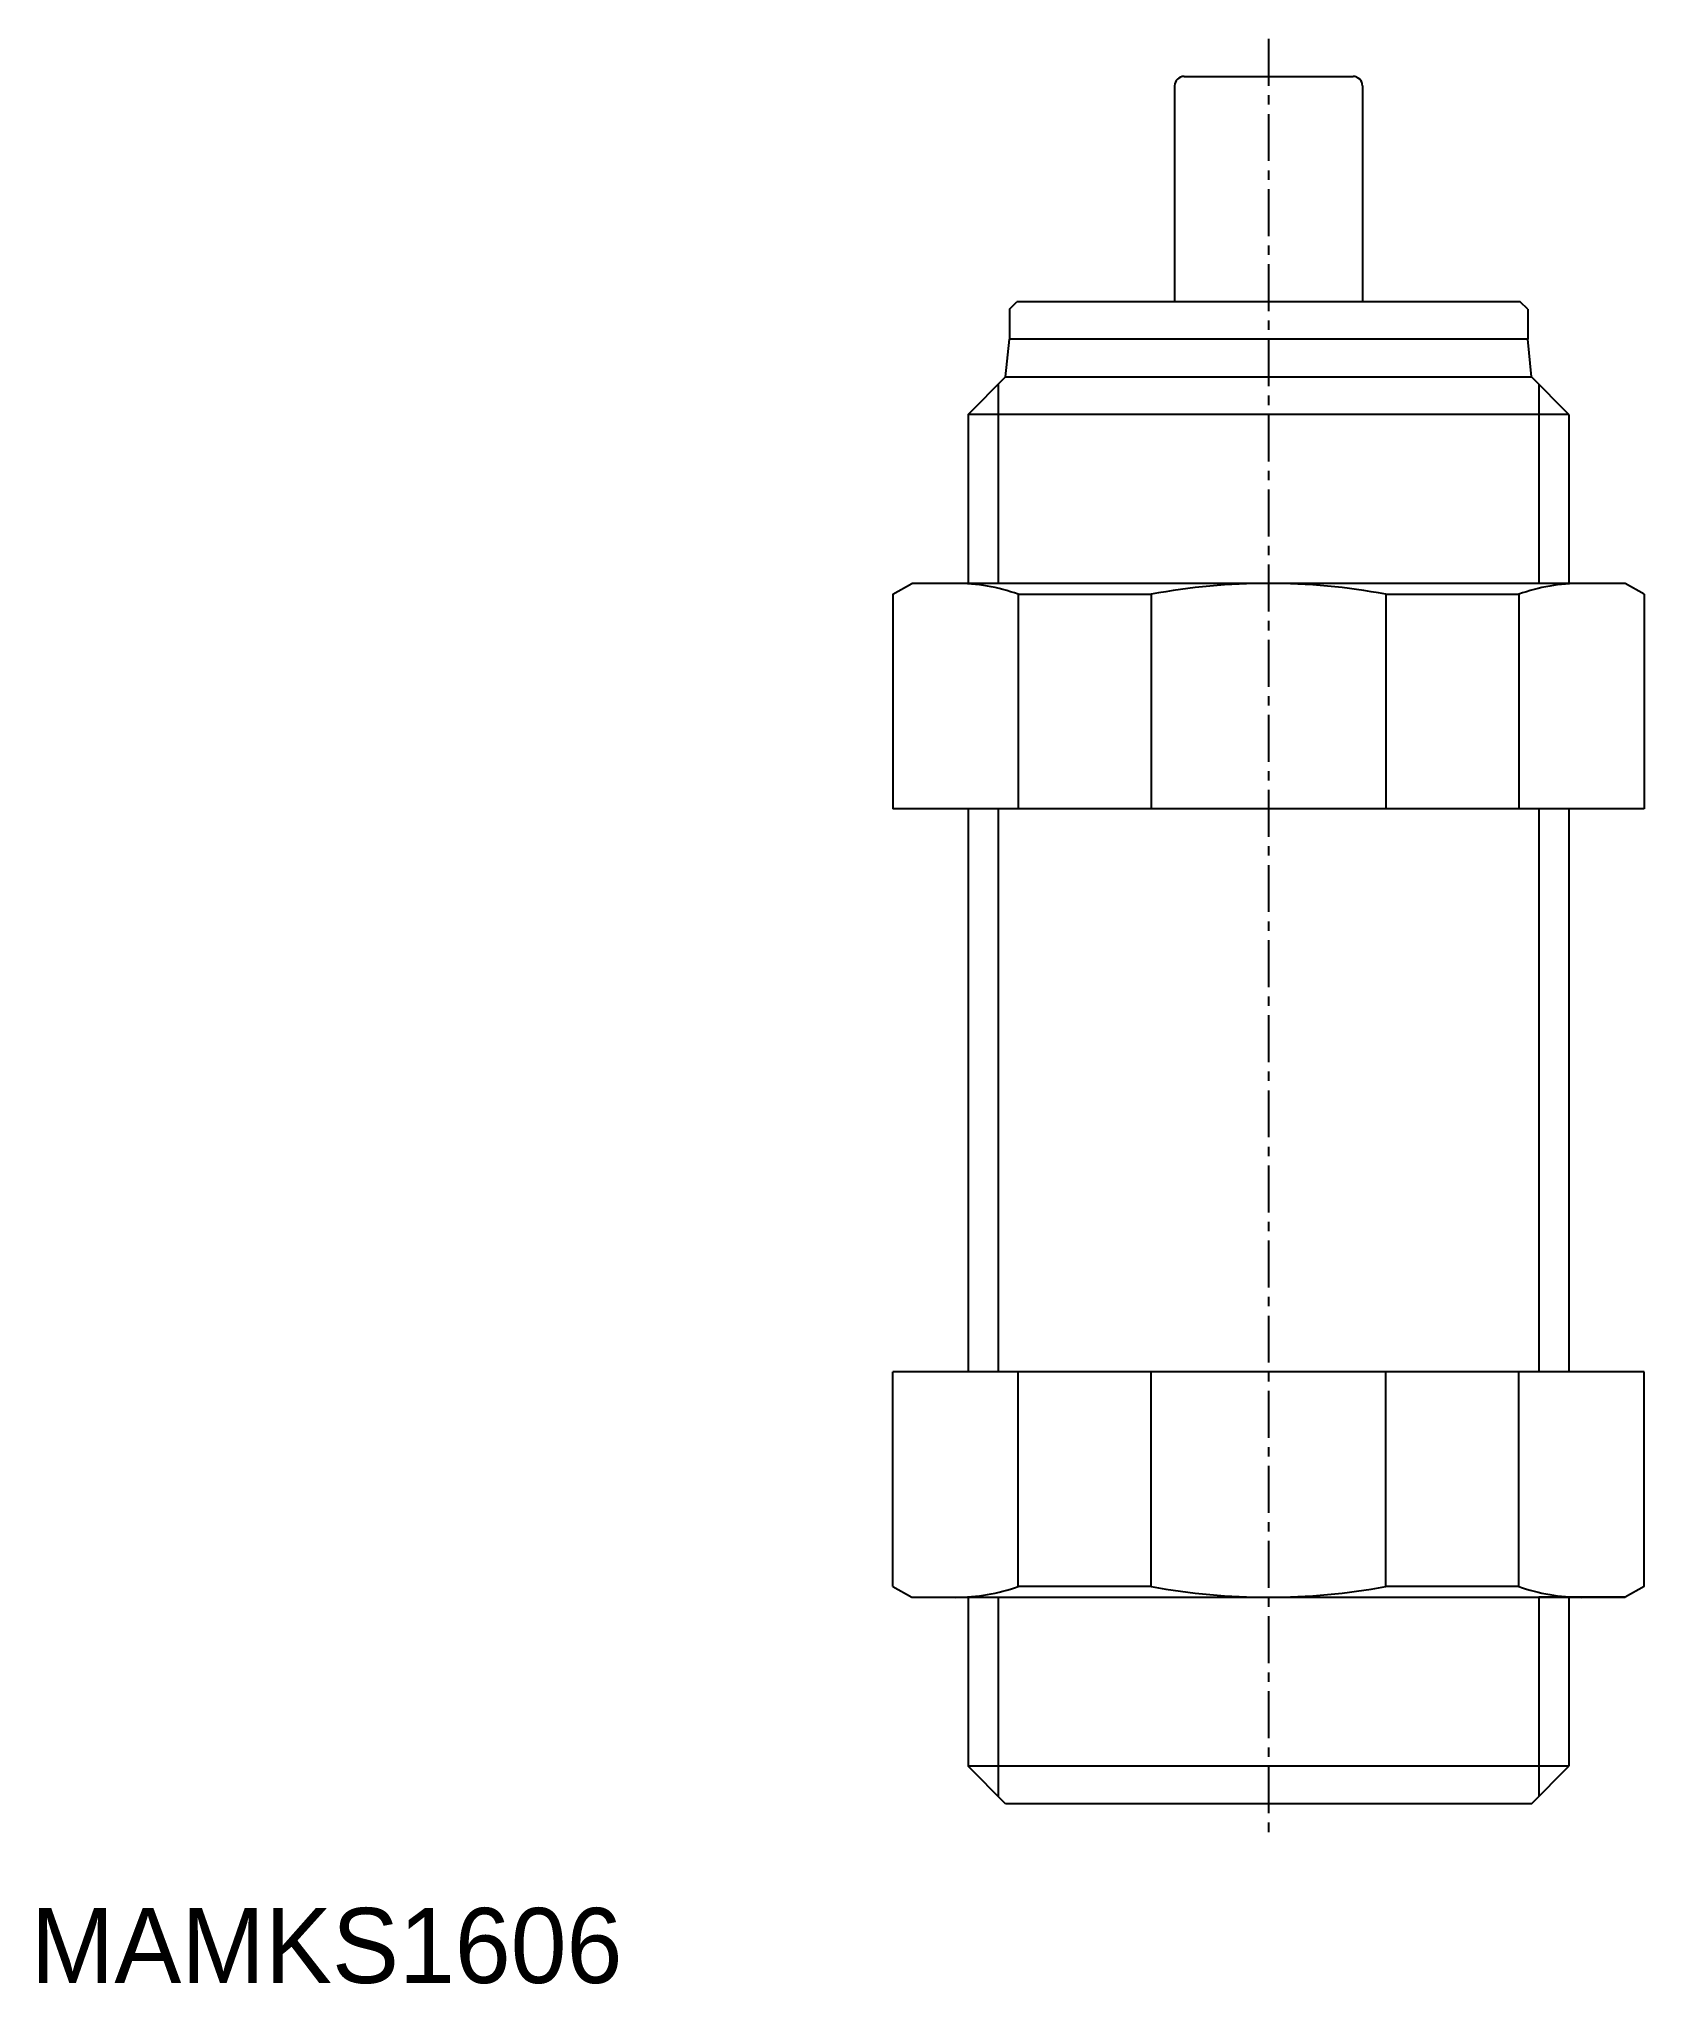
# Model space of a CAD drawing. Extents: x 6.7 to 49.4, y 27.9 to 79.7.
import ezdxf

# ---------------------------------------------------------------- set-up
doc = ezdxf.new("R2010")
doc.units = 0
doc.linetypes.add('CENTER', pattern=[2, 1.25, -0.25, 0.25, -0.25])
doc.layers.get('0').update_dxf_attribs({"linetype": 'CONTINUOUS'})
doc.layers.add('CENTER', color=1, linetype='CENTER')

msp = doc.modelspace()

# ---------------------------------------------------------------- linework, layer by layer
at = {"color": 7, "linetype": 'CONTINUOUS'}
for p, q in [((36.898, 78.463), (36.898, 72.713)), ((37.148, 78.713), (41.648, 78.713)), ((41.898, 78.463), (41.898, 72.713)), ((32.498, 72.513), (32.698, 72.713)), ((46.098, 72.713), (32.698, 72.713)), ((46.298, 72.513), (46.098, 72.713)), ((32.498, 72.513), (32.498, 71.713)), ((46.298, 72.513), (46.298, 71.713)), ((32.398, 70.713), (32.498, 71.713)), ((46.298, 71.713), (32.498, 71.713)), ((46.298, 71.713), (45.698, 71.713)), ((46.398, 70.713), (46.298, 71.713)), ((31.398, 69.713), (32.398, 70.713)), ((32.398, 70.713), (46.398, 70.713)), ((47.398, 69.713), (46.398, 70.713)), ((31.398, 69.713), (31.398, 65.213)), ((47.398, 69.713), (31.398, 69.713)), ((47.398, 69.713), (47.398, 65.213)), ((29.398, 64.924), (29.898, 65.213)), ((29.398, 64.924), (29.898, 65.213)), ((29.398, 64.924), (29.398, 59.213)), ((29.398, 64.924), (29.398, 59.213)), ((32.198, 65.213), (29.898, 65.213)), ((48.898, 65.213), (29.898, 65.213)), ((32.732, 64.924), (32.732, 59.213)), ((32.732, 64.924), (36.276, 64.924)), ((36.276, 64.924), (36.276, 59.213)), ((42.521, 64.924), (46.064, 64.924)), ((42.521, 64.924), (42.521, 59.213)), ((46.064, 64.924), (46.064, 59.213)), ((48.898, 65.213), (46.598, 65.213)), ((49.398, 64.924), (48.898, 65.213)), ((49.398, 64.924), (48.898, 65.213)), ((49.398, 64.924), (49.398, 59.213)), ((49.398, 64.924), (49.398, 59.213)), ((32.198, 59.213), (29.398, 59.213)), ((49.398, 59.213), (29.398, 59.213)), ((31.398, 59.213), (31.398, 44.213)), ((49.398, 59.213), (46.598, 59.213)), ((47.398, 59.213), (47.398, 44.213)), ((49.398, 44.213), (29.398, 44.213)), ((29.398, 38.502), (29.398, 44.213)), ((32.732, 38.502), (32.732, 44.213)), ((36.276, 38.502), (36.276, 44.213)), ((42.52, 38.502), (42.52, 44.213)), ((46.064, 38.502), (46.064, 44.213)), ((49.398, 44.213), (46.598, 44.213)), ((49.398, 38.502), (49.398, 44.213)), ((49.398, 38.502), (49.398, 44.213)), ((29.398, 38.502), (29.898, 38.213)), ((36.276, 38.502), (32.732, 38.502)), ((46.064, 38.502), (42.52, 38.502)), ((49.398, 38.502), (48.898, 38.213)), ((49.398, 38.502), (48.898, 38.213)), ((29.898, 38.213), (48.898, 38.213)), ((31.398, 38.213), (31.398, 33.713)), ((48.898, 38.213), (46.598, 38.213)), ((47.398, 38.213), (47.398, 33.713)), ((32.398, 32.713), (31.398, 33.713)), ((47.398, 33.713), (31.398, 33.713)), ((46.398, 32.713), (47.398, 33.713)), ((46.398, 32.713), (47.398, 33.713)), ((46.398, 32.713), (32.398, 32.713))]:
    msp.add_line(p, q, dxfattribs=at)
at = {"color": 3, "linetype": 'CONTINUOUS'}
for p, q in [((32.198, 70.513), (32.198, 65.213)), ((46.598, 70.513), (46.598, 65.213)), ((32.198, 59.213), (32.198, 44.213)), ((46.598, 59.213), (46.598, 44.213)), ((32.198, 38.213), (32.198, 32.913)), ((46.598, 38.213), (46.598, 32.913))]:
    msp.add_line(p, q, dxfattribs=at)
at = {"color": 7, "linetype": 'CONTINUOUS'}
for centre, radius, start, end in [((37.148, 78.463), 0.25, 90, 180), ((41.648, 78.463), 0.25, 0, 90), ((31.065, 60.255), 4.958, 70.351, 90), ((39.398, 48.181), 17.032, 79.436, 100.564), ((47.731, 60.255), 4.958, 90, 109.649), ((31.065, 43.17), 4.958, 270, 289.649), ((39.398, 55.245), 17.032, 259.436, 280.564), ((47.731, 43.17), 4.958, 250.351, 270)]:
    msp.add_arc(centre, radius, start, end, dxfattribs=at)
at = {"layer": 'CENTER', "color": 1, "linetype": 'CENTER'}
msp.add_line((39.398, 79.713), (39.398, 31.713), dxfattribs=at)

# ---------------------------------------------------------------- texts
at = {"color": 7, "linetype": 'CONTINUOUS'}
msp.add_text('MAMKS1606', height=2, dxfattribs=at).set_placement((6.436, 27.941))

doc.saveas('drawing.dxf')
